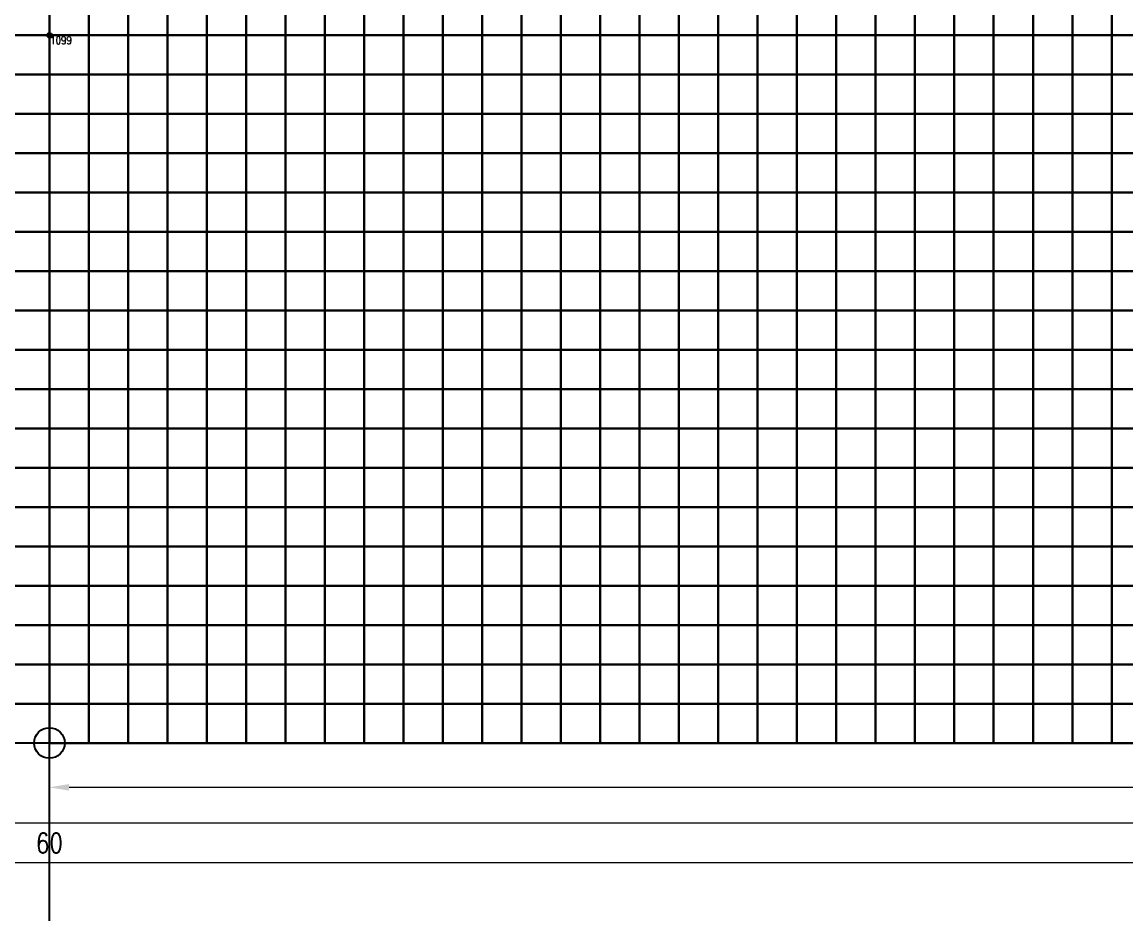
# Model space of a CAD drawing. Header units: millimetres. Extents: x -66 to 79, y -30 to 113.
# Drawn here: x -30.35 to -16.32, y 64.48 to 75.82 of the extents above; entities that cross this region are included whole.
import ezdxf

# ---------------------------------------------------------------- set-up
doc = ezdxf.new("R2010")
doc.units = ezdxf.units.MM
doc.layers.get('Defpoints').update_dxf_attribs({"color": 181})
doc.layers.add('Main_blokcs', color=3, linetype='Continuous')
doc.layers.add('master_slave_nodes', color=11, linetype='Continuous')
doc.styles.add('ROMANS', font='ROMANS.shx', dxfattribs={"width": 0.8})
doc.dimstyles.new('DIM_0.1', dxfattribs={"dimscale": 0.1, "dimtxt": 2.5, "dimasz": 2.5, "dimexe": 1.25, "dimexo": 1.25, "dimgap": 1.25, "dimtad": 1, "dimdec": 3, "dimzin": 11, "dimdsep": 46, "dimtxsty": 'ROMANS', "dimcen": 0, "dimclrd": 1, "dimclre": 1, "dimclrt": 7, "dimadec": 4, "dimazin": 3, "dimtfac": 1, "dimtdec": 3, "dimtofl": 0, "dimtmove": 2, "dimatfit": 3, "dimfxl": 1, "dimfrac": 2, "dimtolj": 1, "dimtzin": 11, "dimlwd": 0, "dimlwe": 0, "dimarcsym": 0})

# ---------------------------------------------------------------- blocks, each defined once
blk = doc.blocks.new('*D1')
at = {"color": 1, "lineweight": 0, "transparency": 16777216}
for p, q in [((-60, 66.526), (-60, 65.004)), ((0, 66.526), (0, 65.004)), ((-0.25, 65.129), (-59.75, 65.129))]:
    blk.add_line(p, q, dxfattribs=at)
at = {"color": 1, "transparency": 16777216}
for points in [[(-59.75, 65.17), (-59.75, 65.087), (-60, 65.129)], [(-0.25, 65.17), (-0.25, 65.087), (0, 65.129)]]:
    blk.add_solid(points, dxfattribs=at)
at = {"layer": 'Defpoints', "color": 0, "transparency": 16777216}
for p in [(-60, 66.651), (0, 66.651), (-60, 65.129)]:
    blk.add_point(p, dxfattribs=at)
at = {"color": 7, "transparency": 16777216, "insert": (-30, 65.379), "char_height": 0.25, "attachment_point": 5, "style": 'ROMANS'}
blk.add_mtext('\\A1;60', dxfattribs=at)
blk = doc.blocks.new('*D5')
at = {"color": 1, "lineweight": 0, "transparency": 16777216}
for p, q in [((-60, 66.526), (-60, 65.51)), ((-6.5, 66.526), (-6.5, 65.51)), ((-59.75, 65.635), (-6.75, 65.635))]:
    blk.add_line(p, q, dxfattribs=at)
at = {"color": 1, "transparency": 16777216}
for points in [[(-59.75, 65.676), (-59.75, 65.593), (-60, 65.635)], [(-6.75, 65.676), (-6.75, 65.593), (-6.5, 65.635)]]:
    blk.add_solid(points, dxfattribs=at)
at = {"layer": 'Defpoints', "color": 0, "transparency": 16777216}
for p in [(-60, 66.651), (-6.5, 66.651), (-6.5, 65.635)]:
    blk.add_point(p, dxfattribs=at)
at = {"color": 7, "transparency": 16777216, "insert": (-33.25, 65.885), "char_height": 0.25, "attachment_point": 5, "style": 'ROMANS'}
blk.add_mtext('\\A1;53.5', dxfattribs=at)
blk = doc.blocks.new('*D23')
at = {"color": 1, "lineweight": 0, "transparency": 16777216}
for p, q in [((-30, 66.526), (-30, 65.962)), ((0, 66.526), (0, 65.962)), ((-0.25, 66.087), (-29.75, 66.087))]:
    blk.add_line(p, q, dxfattribs=at)
at = {"color": 1, "transparency": 16777216}
for points in [[(-29.75, 66.129), (-29.75, 66.046), (-30, 66.087)], [(-0.25, 66.129), (-0.25, 66.046), (0, 66.087)]]:
    blk.add_solid(points, dxfattribs=at)
at = {"layer": 'Defpoints', "color": 0, "transparency": 16777216}
for p in [(-30, 66.651), (0, 66.651), (-30, 66.087)]:
    blk.add_point(p, dxfattribs=at)
at = {"color": 7, "transparency": 16777216, "insert": (-15, 66.337), "char_height": 0.25, "attachment_point": 5, "style": 'ROMANS'}
blk.add_mtext('\\A1;30', dxfattribs=at)

msp = doc.modelspace()

# ---------------------------------------------------------------- linework, layer by layer
for points in [[(-30.5, 76.1508), (-30, 76.1508), (-30, 75.6508), (-30.5, 75.6508)], [(-30, 76.1508), (-29.5, 76.1508), (-29.5, 75.6508), (-30, 75.6508)], [(-29.5, 76.1508), (-29, 76.1508), (-29, 75.6508), (-29.5, 75.6508)], [(-29, 76.1508), (-28.5, 76.1508), (-28.5, 75.6508), (-29, 75.6508)], [(-28.5, 76.1508), (-28, 76.1508), (-28, 75.6508), (-28.5, 75.6508)], [(-28, 76.1508), (-27.5, 76.1508), (-27.5, 75.6508), (-28, 75.6508)], [(-27.5, 76.1508), (-27, 76.1508), (-27, 75.6508), (-27.5, 75.6508)], [(-27, 76.1508), (-26.5, 76.1508), (-26.5, 75.6508), (-27, 75.6508)], [(-26.5, 76.1508), (-26, 76.1508), (-26, 75.6508), (-26.5, 75.6508)], [(-26, 76.1508), (-25.5, 76.1508), (-25.5, 75.6508), (-26, 75.6508)], [(-25.5, 76.1508), (-25, 76.1508), (-25, 75.6508), (-25.5, 75.6508)], [(-25, 76.1508), (-24.5, 76.1508), (-24.5, 75.6508), (-25, 75.6508)], [(-24.5, 76.1508), (-24, 76.1508), (-24, 75.6508), (-24.5, 75.6508)], [(-24, 76.1508), (-23.5, 76.1508), (-23.5, 75.6508), (-24, 75.6508)], [(-23.5, 76.1508), (-23, 76.1508), (-23, 75.6508), (-23.5, 75.6508)], [(-23, 76.1508), (-22.5, 76.1508), (-22.5, 75.6508), (-23, 75.6508)], [(-22.5, 76.1508), (-22, 76.1508), (-22, 75.6508), (-22.5, 75.6508)], [(-22, 76.1508), (-21.5, 76.1508), (-21.5, 75.6508), (-22, 75.6508)], [(-21.5, 76.1508), (-21, 76.1508), (-21, 75.6508), (-21.5, 75.6508)], [(-21, 76.1508), (-20.5, 76.1508), (-20.5, 75.6508), (-21, 75.6508)], [(-20.5, 76.1508), (-20, 76.1508), (-20, 75.6508), (-20.5, 75.6508)], [(-20, 76.1508), (-19.5, 76.1508), (-19.5, 75.6508), (-20, 75.6508)], [(-19.5, 76.1508), (-19, 76.1508), (-19, 75.6508), (-19.5, 75.6508)], [(-19, 76.1508), (-18.5, 76.1508), (-18.5, 75.6508), (-19, 75.6508)], [(-18.5, 76.1508), (-18, 76.1508), (-18, 75.6508), (-18.5, 75.6508)], [(-18, 76.1508), (-17.5, 76.1508), (-17.5, 75.6508), (-18, 75.6508)], [(-17.5, 76.1508), (-17, 76.1508), (-17, 75.6508), (-17.5, 75.6508)], [(-17, 76.1508), (-16.5, 76.1508), (-16.5, 75.6508), (-17, 75.6508)], [(-16.5, 76.1508), (-16, 76.1508), (-16, 75.6508), (-16.5, 75.6508)], [(-30.5, 75.6508), (-30, 75.6508), (-30, 75.1508), (-30.5, 75.1508)], [(-30, 75.6508), (-29.5, 75.6508), (-29.5, 75.1508), (-30, 75.1508)], [(-29.5, 75.6508), (-29, 75.6508), (-29, 75.1508), (-29.5, 75.1508)], [(-29, 75.6508), (-28.5, 75.6508), (-28.5, 75.1508), (-29, 75.1508)], [(-28.5, 75.6508), (-28, 75.6508), (-28, 75.1508), (-28.5, 75.1508)], [(-28, 75.6508), (-27.5, 75.6508), (-27.5, 75.1508), (-28, 75.1508)], [(-27.5, 75.6508), (-27, 75.6508), (-27, 75.1508), (-27.5, 75.1508)], [(-27, 75.6508), (-26.5, 75.6508), (-26.5, 75.1508), (-27, 75.1508)], [(-26.5, 75.6508), (-26, 75.6508), (-26, 75.1508), (-26.5, 75.1508)], [(-26, 75.6508), (-25.5, 75.6508), (-25.5, 75.1508), (-26, 75.1508)], [(-25.5, 75.6508), (-25, 75.6508), (-25, 75.1508), (-25.5, 75.1508)], [(-25, 75.6508), (-24.5, 75.6508), (-24.5, 75.1508), (-25, 75.1508)], [(-24.5, 75.6508), (-24, 75.6508), (-24, 75.1508), (-24.5, 75.1508)], [(-24, 75.6508), (-23.5, 75.6508), (-23.5, 75.1508), (-24, 75.1508)], [(-23.5, 75.6508), (-23, 75.6508), (-23, 75.1508), (-23.5, 75.1508)], [(-23, 75.6508), (-22.5, 75.6508), (-22.5, 75.1508), (-23, 75.1508)], [(-22.5, 75.6508), (-22, 75.6508), (-22, 75.1508), (-22.5, 75.1508)], [(-22, 75.6508), (-21.5, 75.6508), (-21.5, 75.1508), (-22, 75.1508)], [(-21.5, 75.6508), (-21, 75.6508), (-21, 75.1508), (-21.5, 75.1508)], [(-21, 75.6508), (-20.5, 75.6508), (-20.5, 75.1508), (-21, 75.1508)], [(-20.5, 75.6508), (-20, 75.6508), (-20, 75.1508), (-20.5, 75.1508)], [(-20, 75.6508), (-19.5, 75.6508), (-19.5, 75.1508), (-20, 75.1508)], [(-19.5, 75.6508), (-19, 75.6508), (-19, 75.1508), (-19.5, 75.1508)], [(-19, 75.6508), (-18.5, 75.6508), (-18.5, 75.1508), (-19, 75.1508)], [(-18.5, 75.6508), (-18, 75.6508), (-18, 75.1508), (-18.5, 75.1508)], [(-18, 75.6508), (-17.5, 75.6508), (-17.5, 75.1508), (-18, 75.1508)], [(-17.5, 75.6508), (-17, 75.6508), (-17, 75.1508), (-17.5, 75.1508)], [(-17, 75.6508), (-16.5, 75.6508), (-16.5, 75.1508), (-17, 75.1508)], [(-16.5, 75.6508), (-16, 75.6508), (-16, 75.1508), (-16.5, 75.1508)], [(-30.5, 75.1508), (-30, 75.1508), (-30, 74.6508), (-30.5, 74.6508)], [(-30, 75.1508), (-29.5, 75.1508), (-29.5, 74.6508), (-30, 74.6508)], [(-29.5, 75.1508), (-29, 75.1508), (-29, 74.6508), (-29.5, 74.6508)], [(-29, 75.1508), (-28.5, 75.1508), (-28.5, 74.6508), (-29, 74.6508)], [(-28.5, 75.1508), (-28, 75.1508), (-28, 74.6508), (-28.5, 74.6508)], [(-28, 75.1508), (-27.5, 75.1508), (-27.5, 74.6508), (-28, 74.6508)], [(-27.5, 75.1508), (-27, 75.1508), (-27, 74.6508), (-27.5, 74.6508)], [(-27, 75.1508), (-26.5, 75.1508), (-26.5, 74.6508), (-27, 74.6508)], [(-26.5, 75.1508), (-26, 75.1508), (-26, 74.6508), (-26.5, 74.6508)], [(-26, 75.1508), (-25.5, 75.1508), (-25.5, 74.6508), (-26, 74.6508)], [(-25.5, 75.1508), (-25, 75.1508), (-25, 74.6508), (-25.5, 74.6508)], [(-25, 75.1508), (-24.5, 75.1508), (-24.5, 74.6508), (-25, 74.6508)], [(-24.5, 75.1508), (-24, 75.1508), (-24, 74.6508), (-24.5, 74.6508)], [(-24, 75.1508), (-23.5, 75.1508), (-23.5, 74.6508), (-24, 74.6508)], [(-23.5, 75.1508), (-23, 75.1508), (-23, 74.6508), (-23.5, 74.6508)], [(-23, 75.1508), (-22.5, 75.1508), (-22.5, 74.6508), (-23, 74.6508)], [(-22.5, 75.1508), (-22, 75.1508), (-22, 74.6508), (-22.5, 74.6508)], [(-22, 75.1508), (-21.5, 75.1508), (-21.5, 74.6508), (-22, 74.6508)], [(-21.5, 75.1508), (-21, 75.1508), (-21, 74.6508), (-21.5, 74.6508)], [(-21, 75.1508), (-20.5, 75.1508), (-20.5, 74.6508), (-21, 74.6508)], [(-20.5, 75.1508), (-20, 75.1508), (-20, 74.6508), (-20.5, 74.6508)], [(-20, 75.1508), (-19.5, 75.1508), (-19.5, 74.6508), (-20, 74.6508)], [(-19.5, 75.1508), (-19, 75.1508), (-19, 74.6508), (-19.5, 74.6508)], [(-19, 75.1508), (-18.5, 75.1508), (-18.5, 74.6508), (-19, 74.6508)], [(-18.5, 75.1508), (-18, 75.1508), (-18, 74.6508), (-18.5, 74.6508)], [(-18, 75.1508), (-17.5, 75.1508), (-17.5, 74.6508), (-18, 74.6508)], [(-17.5, 75.1508), (-17, 75.1508), (-17, 74.6508), (-17.5, 74.6508)], [(-17, 75.1508), (-16.5, 75.1508), (-16.5, 74.6508), (-17, 74.6508)], [(-16.5, 75.1508), (-16, 75.1508), (-16, 74.6508), (-16.5, 74.6508)], [(-30.5, 74.6508), (-30, 74.6508), (-30, 74.1508), (-30.5, 74.1508)], [(-30, 74.6508), (-29.5, 74.6508), (-29.5, 74.1508), (-30, 74.1508)], [(-29.5, 74.6508), (-29, 74.6508), (-29, 74.1508), (-29.5, 74.1508)], [(-29, 74.6508), (-28.5, 74.6508), (-28.5, 74.1508), (-29, 74.1508)], [(-28.5, 74.6508), (-28, 74.6508), (-28, 74.1508), (-28.5, 74.1508)], [(-28, 74.6508), (-27.5, 74.6508), (-27.5, 74.1508), (-28, 74.1508)], [(-27.5, 74.6508), (-27, 74.6508), (-27, 74.1508), (-27.5, 74.1508)], [(-27, 74.6508), (-26.5, 74.6508), (-26.5, 74.1508), (-27, 74.1508)], [(-26.5, 74.6508), (-26, 74.6508), (-26, 74.1508), (-26.5, 74.1508)], [(-26, 74.6508), (-25.5, 74.6508), (-25.5, 74.1508), (-26, 74.1508)], [(-25.5, 74.6508), (-25, 74.6508), (-25, 74.1508), (-25.5, 74.1508)], [(-25, 74.6508), (-24.5, 74.6508), (-24.5, 74.1508), (-25, 74.1508)], [(-24.5, 74.6508), (-24, 74.6508), (-24, 74.1508), (-24.5, 74.1508)], [(-24, 74.6508), (-23.5, 74.6508), (-23.5, 74.1508), (-24, 74.1508)], [(-23.5, 74.6508), (-23, 74.6508), (-23, 74.1508), (-23.5, 74.1508)], [(-23, 74.6508), (-22.5, 74.6508), (-22.5, 74.1508), (-23, 74.1508)], [(-22.5, 74.6508), (-22, 74.6508), (-22, 74.1508), (-22.5, 74.1508)], [(-22, 74.6508), (-21.5, 74.6508), (-21.5, 74.1508), (-22, 74.1508)], [(-21.5, 74.6508), (-21, 74.6508), (-21, 74.1508), (-21.5, 74.1508)], [(-21, 74.6508), (-20.5, 74.6508), (-20.5, 74.1508), (-21, 74.1508)], [(-20.5, 74.6508), (-20, 74.6508), (-20, 74.1508), (-20.5, 74.1508)], [(-20, 74.6508), (-19.5, 74.6508), (-19.5, 74.1508), (-20, 74.1508)], [(-19.5, 74.6508), (-19, 74.6508), (-19, 74.1508), (-19.5, 74.1508)], [(-19, 74.6508), (-18.5, 74.6508), (-18.5, 74.1508), (-19, 74.1508)], [(-18.5, 74.6508), (-18, 74.6508), (-18, 74.1508), (-18.5, 74.1508)], [(-18, 74.6508), (-17.5, 74.6508), (-17.5, 74.1508), (-18, 74.1508)], [(-17.5, 74.6508), (-17, 74.6508), (-17, 74.1508), (-17.5, 74.1508)], [(-17, 74.6508), (-16.5, 74.6508), (-16.5, 74.1508), (-17, 74.1508)], [(-16.5, 74.6508), (-16, 74.6508), (-16, 74.1508), (-16.5, 74.1508)], [(-30.5, 74.1508), (-30, 74.1508), (-30, 73.6508), (-30.5, 73.6508)], [(-30, 74.1508), (-29.5, 74.1508), (-29.5, 73.6508), (-30, 73.6508)], [(-29.5, 74.1508), (-29, 74.1508), (-29, 73.6508), (-29.5, 73.6508)], [(-29, 74.1508), (-28.5, 74.1508), (-28.5, 73.6508), (-29, 73.6508)], [(-28.5, 74.1508), (-28, 74.1508), (-28, 73.6508), (-28.5, 73.6508)], [(-28, 74.1508), (-27.5, 74.1508), (-27.5, 73.6508), (-28, 73.6508)], [(-27.5, 74.1508), (-27, 74.1508), (-27, 73.6508), (-27.5, 73.6508)], [(-27, 74.1508), (-26.5, 74.1508), (-26.5, 73.6508), (-27, 73.6508)], [(-26.5, 74.1508), (-26, 74.1508), (-26, 73.6508), (-26.5, 73.6508)], [(-26, 74.1508), (-25.5, 74.1508), (-25.5, 73.6508), (-26, 73.6508)], [(-25.5, 74.1508), (-25, 74.1508), (-25, 73.6508), (-25.5, 73.6508)], [(-25, 74.1508), (-24.5, 74.1508), (-24.5, 73.6508), (-25, 73.6508)], [(-24.5, 74.1508), (-24, 74.1508), (-24, 73.6508), (-24.5, 73.6508)], [(-24, 74.1508), (-23.5, 74.1508), (-23.5, 73.6508), (-24, 73.6508)], [(-23.5, 74.1508), (-23, 74.1508), (-23, 73.6508), (-23.5, 73.6508)], [(-23, 74.1508), (-22.5, 74.1508), (-22.5, 73.6508), (-23, 73.6508)], [(-22.5, 74.1508), (-22, 74.1508), (-22, 73.6508), (-22.5, 73.6508)], [(-22, 74.1508), (-21.5, 74.1508), (-21.5, 73.6508), (-22, 73.6508)], [(-21.5, 74.1508), (-21, 74.1508), (-21, 73.6508), (-21.5, 73.6508)], [(-21, 74.1508), (-20.5, 74.1508), (-20.5, 73.6508), (-21, 73.6508)], [(-20.5, 74.1508), (-20, 74.1508), (-20, 73.6508), (-20.5, 73.6508)], [(-20, 74.1508), (-19.5, 74.1508), (-19.5, 73.6508), (-20, 73.6508)], [(-19.5, 74.1508), (-19, 74.1508), (-19, 73.6508), (-19.5, 73.6508)], [(-19, 74.1508), (-18.5, 74.1508), (-18.5, 73.6508), (-19, 73.6508)], [(-18.5, 74.1508), (-18, 74.1508), (-18, 73.6508), (-18.5, 73.6508)], [(-18, 74.1508), (-17.5, 74.1508), (-17.5, 73.6508), (-18, 73.6508)], [(-17.5, 74.1508), (-17, 74.1508), (-17, 73.6508), (-17.5, 73.6508)], [(-17, 74.1508), (-16.5, 74.1508), (-16.5, 73.6508), (-17, 73.6508)], [(-16.5, 74.1508), (-16, 74.1508), (-16, 73.6508), (-16.5, 73.6508)], [(-30.5, 73.6508), (-30, 73.6508), (-30, 73.1508), (-30.5, 73.1508)], [(-30, 73.6508), (-29.5, 73.6508), (-29.5, 73.1508), (-30, 73.1508)], [(-29.5, 73.6508), (-29, 73.6508), (-29, 73.1508), (-29.5, 73.1508)], [(-29, 73.6508), (-28.5, 73.6508), (-28.5, 73.1508), (-29, 73.1508)], [(-28.5, 73.6508), (-28, 73.6508), (-28, 73.1508), (-28.5, 73.1508)], [(-28, 73.6508), (-27.5, 73.6508), (-27.5, 73.1508), (-28, 73.1508)], [(-27.5, 73.6508), (-27, 73.6508), (-27, 73.1508), (-27.5, 73.1508)], [(-27, 73.6508), (-26.5, 73.6508), (-26.5, 73.1508), (-27, 73.1508)], [(-26.5, 73.6508), (-26, 73.6508), (-26, 73.1508), (-26.5, 73.1508)], [(-26, 73.6508), (-25.5, 73.6508), (-25.5, 73.1508), (-26, 73.1508)], [(-25.5, 73.6508), (-25, 73.6508), (-25, 73.1508), (-25.5, 73.1508)], [(-25, 73.6508), (-24.5, 73.6508), (-24.5, 73.1508), (-25, 73.1508)], [(-24.5, 73.6508), (-24, 73.6508), (-24, 73.1508), (-24.5, 73.1508)], [(-24, 73.6508), (-23.5, 73.6508), (-23.5, 73.1508), (-24, 73.1508)], [(-23.5, 73.6508), (-23, 73.6508), (-23, 73.1508), (-23.5, 73.1508)], [(-23, 73.6508), (-22.5, 73.6508), (-22.5, 73.1508), (-23, 73.1508)], [(-22.5, 73.6508), (-22, 73.6508), (-22, 73.1508), (-22.5, 73.1508)], [(-22, 73.6508), (-21.5, 73.6508), (-21.5, 73.1508), (-22, 73.1508)], [(-21.5, 73.6508), (-21, 73.6508), (-21, 73.1508), (-21.5, 73.1508)], [(-21, 73.6508), (-20.5, 73.6508), (-20.5, 73.1508), (-21, 73.1508)], [(-20.5, 73.6508), (-20, 73.6508), (-20, 73.1508), (-20.5, 73.1508)], [(-20, 73.6508), (-19.5, 73.6508), (-19.5, 73.1508), (-20, 73.1508)], [(-19.5, 73.6508), (-19, 73.6508), (-19, 73.1508), (-19.5, 73.1508)], [(-19, 73.6508), (-18.5, 73.6508), (-18.5, 73.1508), (-19, 73.1508)], [(-18.5, 73.6508), (-18, 73.6508), (-18, 73.1508), (-18.5, 73.1508)], [(-18, 73.6508), (-17.5, 73.6508), (-17.5, 73.1508), (-18, 73.1508)], [(-17.5, 73.6508), (-17, 73.6508), (-17, 73.1508), (-17.5, 73.1508)], [(-17, 73.6508), (-16.5, 73.6508), (-16.5, 73.1508), (-17, 73.1508)], [(-16.5, 73.6508), (-16, 73.6508), (-16, 73.1508), (-16.5, 73.1508)], [(-30.5, 73.1508), (-30, 73.1508), (-30, 72.6508), (-30.5, 72.6508)], [(-30, 73.1508), (-29.5, 73.1508), (-29.5, 72.6508), (-30, 72.6508)], [(-29.5, 73.1508), (-29, 73.1508), (-29, 72.6508), (-29.5, 72.6508)], [(-29, 73.1508), (-28.5, 73.1508), (-28.5, 72.6508), (-29, 72.6508)], [(-28.5, 73.1508), (-28, 73.1508), (-28, 72.6508), (-28.5, 72.6508)], [(-28, 73.1508), (-27.5, 73.1508), (-27.5, 72.6508), (-28, 72.6508)], [(-27.5, 73.1508), (-27, 73.1508), (-27, 72.6508), (-27.5, 72.6508)], [(-27, 73.1508), (-26.5, 73.1508), (-26.5, 72.6508), (-27, 72.6508)], [(-26.5, 73.1508), (-26, 73.1508), (-26, 72.6508), (-26.5, 72.6508)], [(-26, 73.1508), (-25.5, 73.1508), (-25.5, 72.6508), (-26, 72.6508)], [(-25.5, 73.1508), (-25, 73.1508), (-25, 72.6508), (-25.5, 72.6508)], [(-25, 73.1508), (-24.5, 73.1508), (-24.5, 72.6508), (-25, 72.6508)], [(-24.5, 73.1508), (-24, 73.1508), (-24, 72.6508), (-24.5, 72.6508)], [(-24, 73.1508), (-23.5, 73.1508), (-23.5, 72.6508), (-24, 72.6508)], [(-23.5, 73.1508), (-23, 73.1508), (-23, 72.6508), (-23.5, 72.6508)], [(-23, 73.1508), (-22.5, 73.1508), (-22.5, 72.6508), (-23, 72.6508)], [(-22.5, 73.1508), (-22, 73.1508), (-22, 72.6508), (-22.5, 72.6508)], [(-22, 73.1508), (-21.5, 73.1508), (-21.5, 72.6508), (-22, 72.6508)], [(-21.5, 73.1508), (-21, 73.1508), (-21, 72.6508), (-21.5, 72.6508)], [(-21, 73.1508), (-20.5, 73.1508), (-20.5, 72.6508), (-21, 72.6508)], [(-20.5, 73.1508), (-20, 73.1508), (-20, 72.6508), (-20.5, 72.6508)], [(-20, 73.1508), (-19.5, 73.1508), (-19.5, 72.6508), (-20, 72.6508)], [(-19.5, 73.1508), (-19, 73.1508), (-19, 72.6508), (-19.5, 72.6508)], [(-19, 73.1508), (-18.5, 73.1508), (-18.5, 72.6508), (-19, 72.6508)], [(-18.5, 73.1508), (-18, 73.1508), (-18, 72.6508), (-18.5, 72.6508)], [(-18, 73.1508), (-17.5, 73.1508), (-17.5, 72.6508), (-18, 72.6508)], [(-17.5, 73.1508), (-17, 73.1508), (-17, 72.6508), (-17.5, 72.6508)], [(-17, 73.1508), (-16.5, 73.1508), (-16.5, 72.6508), (-17, 72.6508)], [(-16.5, 73.1508), (-16, 73.1508), (-16, 72.6508), (-16.5, 72.6508)], [(-30.5, 72.6508), (-30, 72.6508), (-30, 72.1508), (-30.5, 72.1508)], [(-30, 72.6508), (-29.5, 72.6508), (-29.5, 72.1508), (-30, 72.1508)], [(-29.5, 72.6508), (-29, 72.6508), (-29, 72.1508), (-29.5, 72.1508)], [(-29, 72.6508), (-28.5, 72.6508), (-28.5, 72.1508), (-29, 72.1508)], [(-28.5, 72.6508), (-28, 72.6508), (-28, 72.1508), (-28.5, 72.1508)], [(-28, 72.6508), (-27.5, 72.6508), (-27.5, 72.1508), (-28, 72.1508)], [(-27.5, 72.6508), (-27, 72.6508), (-27, 72.1508), (-27.5, 72.1508)], [(-27, 72.6508), (-26.5, 72.6508), (-26.5, 72.1508), (-27, 72.1508)], [(-26.5, 72.6508), (-26, 72.6508), (-26, 72.1508), (-26.5, 72.1508)], [(-26, 72.6508), (-25.5, 72.6508), (-25.5, 72.1508), (-26, 72.1508)], [(-25.5, 72.6508), (-25, 72.6508), (-25, 72.1508), (-25.5, 72.1508)], [(-25, 72.6508), (-24.5, 72.6508), (-24.5, 72.1508), (-25, 72.1508)], [(-24.5, 72.6508), (-24, 72.6508), (-24, 72.1508), (-24.5, 72.1508)], [(-24, 72.6508), (-23.5, 72.6508), (-23.5, 72.1508), (-24, 72.1508)], [(-23.5, 72.6508), (-23, 72.6508), (-23, 72.1508), (-23.5, 72.1508)], [(-23, 72.6508), (-22.5, 72.6508), (-22.5, 72.1508), (-23, 72.1508)], [(-22.5, 72.6508), (-22, 72.6508), (-22, 72.1508), (-22.5, 72.1508)], [(-22, 72.6508), (-21.5, 72.6508), (-21.5, 72.1508), (-22, 72.1508)], [(-21.5, 72.6508), (-21, 72.6508), (-21, 72.1508), (-21.5, 72.1508)], [(-21, 72.6508), (-20.5, 72.6508), (-20.5, 72.1508), (-21, 72.1508)], [(-20.5, 72.6508), (-20, 72.6508), (-20, 72.1508), (-20.5, 72.1508)], [(-20, 72.6508), (-19.5, 72.6508), (-19.5, 72.1508), (-20, 72.1508)], [(-19.5, 72.6508), (-19, 72.6508), (-19, 72.1508), (-19.5, 72.1508)], [(-19, 72.6508), (-18.5, 72.6508), (-18.5, 72.1508), (-19, 72.1508)], [(-18.5, 72.6508), (-18, 72.6508), (-18, 72.1508), (-18.5, 72.1508)], [(-18, 72.6508), (-17.5, 72.6508), (-17.5, 72.1508), (-18, 72.1508)], [(-17.5, 72.6508), (-17, 72.6508), (-17, 72.1508), (-17.5, 72.1508)], [(-17, 72.6508), (-16.5, 72.6508), (-16.5, 72.1508), (-17, 72.1508)], [(-16.5, 72.6508), (-16, 72.6508), (-16, 72.1508), (-16.5, 72.1508)], [(-30.5, 72.1508), (-30, 72.1508), (-30, 71.6508), (-30.5, 71.6508)], [(-30, 72.1508), (-29.5, 72.1508), (-29.5, 71.6508), (-30, 71.6508)], [(-29.5, 72.1508), (-29, 72.1508), (-29, 71.6508), (-29.5, 71.6508)], [(-29, 72.1508), (-28.5, 72.1508), (-28.5, 71.6508), (-29, 71.6508)], [(-28.5, 72.1508), (-28, 72.1508), (-28, 71.6508), (-28.5, 71.6508)], [(-28, 72.1508), (-27.5, 72.1508), (-27.5, 71.6508), (-28, 71.6508)], [(-27.5, 72.1508), (-27, 72.1508), (-27, 71.6508), (-27.5, 71.6508)], [(-27, 72.1508), (-26.5, 72.1508), (-26.5, 71.6508), (-27, 71.6508)], [(-26.5, 72.1508), (-26, 72.1508), (-26, 71.6508), (-26.5, 71.6508)], [(-26, 72.1508), (-25.5, 72.1508), (-25.5, 71.6508), (-26, 71.6508)], [(-25.5, 72.1508), (-25, 72.1508), (-25, 71.6508), (-25.5, 71.6508)], [(-25, 72.1508), (-24.5, 72.1508), (-24.5, 71.6508), (-25, 71.6508)], [(-24.5, 72.1508), (-24, 72.1508), (-24, 71.6508), (-24.5, 71.6508)], [(-24, 72.1508), (-23.5, 72.1508), (-23.5, 71.6508), (-24, 71.6508)], [(-23.5, 72.1508), (-23, 72.1508), (-23, 71.6508), (-23.5, 71.6508)], [(-23, 72.1508), (-22.5, 72.1508), (-22.5, 71.6508), (-23, 71.6508)], [(-22.5, 72.1508), (-22, 72.1508), (-22, 71.6508), (-22.5, 71.6508)], [(-22, 72.1508), (-21.5, 72.1508), (-21.5, 71.6508), (-22, 71.6508)], [(-21.5, 72.1508), (-21, 72.1508), (-21, 71.6508), (-21.5, 71.6508)], [(-21, 72.1508), (-20.5, 72.1508), (-20.5, 71.6508), (-21, 71.6508)], [(-20.5, 72.1508), (-20, 72.1508), (-20, 71.6508), (-20.5, 71.6508)], [(-20, 72.1508), (-19.5, 72.1508), (-19.5, 71.6508), (-20, 71.6508)], [(-19.5, 72.1508), (-19, 72.1508), (-19, 71.6508), (-19.5, 71.6508)], [(-19, 72.1508), (-18.5, 72.1508), (-18.5, 71.6508), (-19, 71.6508)], [(-18.5, 72.1508), (-18, 72.1508), (-18, 71.6508), (-18.5, 71.6508)], [(-18, 72.1508), (-17.5, 72.1508), (-17.5, 71.6508), (-18, 71.6508)], [(-17.5, 72.1508), (-17, 72.1508), (-17, 71.6508), (-17.5, 71.6508)], [(-17, 72.1508), (-16.5, 72.1508), (-16.5, 71.6508), (-17, 71.6508)], [(-16.5, 72.1508), (-16, 72.1508), (-16, 71.6508), (-16.5, 71.6508)], [(-30.5, 71.6508), (-30, 71.6508), (-30, 71.1508), (-30.5, 71.1508)], [(-30, 71.6508), (-29.5, 71.6508), (-29.5, 71.1508), (-30, 71.1508)], [(-29.5, 71.6508), (-29, 71.6508), (-29, 71.1508), (-29.5, 71.1508)], [(-29, 71.6508), (-28.5, 71.6508), (-28.5, 71.1508), (-29, 71.1508)], [(-28.5, 71.6508), (-28, 71.6508), (-28, 71.1508), (-28.5, 71.1508)], [(-28, 71.6508), (-27.5, 71.6508), (-27.5, 71.1508), (-28, 71.1508)], [(-27.5, 71.6508), (-27, 71.6508), (-27, 71.1508), (-27.5, 71.1508)], [(-27, 71.6508), (-26.5, 71.6508), (-26.5, 71.1508), (-27, 71.1508)], [(-26.5, 71.6508), (-26, 71.6508), (-26, 71.1508), (-26.5, 71.1508)], [(-26, 71.6508), (-25.5, 71.6508), (-25.5, 71.1508), (-26, 71.1508)], [(-25.5, 71.6508), (-25, 71.6508), (-25, 71.1508), (-25.5, 71.1508)], [(-25, 71.6508), (-24.5, 71.6508), (-24.5, 71.1508), (-25, 71.1508)], [(-24.5, 71.6508), (-24, 71.6508), (-24, 71.1508), (-24.5, 71.1508)], [(-24, 71.6508), (-23.5, 71.6508), (-23.5, 71.1508), (-24, 71.1508)], [(-23.5, 71.6508), (-23, 71.6508), (-23, 71.1508), (-23.5, 71.1508)], [(-23, 71.6508), (-22.5, 71.6508), (-22.5, 71.1508), (-23, 71.1508)], [(-22.5, 71.6508), (-22, 71.6508), (-22, 71.1508), (-22.5, 71.1508)], [(-22, 71.6508), (-21.5, 71.6508), (-21.5, 71.1508), (-22, 71.1508)], [(-21.5, 71.6508), (-21, 71.6508), (-21, 71.1508), (-21.5, 71.1508)], [(-21, 71.6508), (-20.5, 71.6508), (-20.5, 71.1508), (-21, 71.1508)], [(-20.5, 71.6508), (-20, 71.6508), (-20, 71.1508), (-20.5, 71.1508)], [(-20, 71.6508), (-19.5, 71.6508), (-19.5, 71.1508), (-20, 71.1508)], [(-19.5, 71.6508), (-19, 71.6508), (-19, 71.1508), (-19.5, 71.1508)], [(-19, 71.6508), (-18.5, 71.6508), (-18.5, 71.1508), (-19, 71.1508)], [(-18.5, 71.6508), (-18, 71.6508), (-18, 71.1508), (-18.5, 71.1508)], [(-18, 71.6508), (-17.5, 71.6508), (-17.5, 71.1508), (-18, 71.1508)], [(-17.5, 71.6508), (-17, 71.6508), (-17, 71.1508), (-17.5, 71.1508)], [(-17, 71.6508), (-16.5, 71.6508), (-16.5, 71.1508), (-17, 71.1508)], [(-16.5, 71.6508), (-16, 71.6508), (-16, 71.1508), (-16.5, 71.1508)], [(-30.5, 71.1508), (-30, 71.1508), (-30, 70.6508), (-30.5, 70.6508)], [(-30, 71.1508), (-29.5, 71.1508), (-29.5, 70.6508), (-30, 70.6508)], [(-29.5, 71.1508), (-29, 71.1508), (-29, 70.6508), (-29.5, 70.6508)], [(-29, 71.1508), (-28.5, 71.1508), (-28.5, 70.6508), (-29, 70.6508)], [(-28.5, 71.1508), (-28, 71.1508), (-28, 70.6508), (-28.5, 70.6508)], [(-28, 71.1508), (-27.5, 71.1508), (-27.5, 70.6508), (-28, 70.6508)], [(-27.5, 71.1508), (-27, 71.1508), (-27, 70.6508), (-27.5, 70.6508)], [(-27, 71.1508), (-26.5, 71.1508), (-26.5, 70.6508), (-27, 70.6508)], [(-26.5, 71.1508), (-26, 71.1508), (-26, 70.6508), (-26.5, 70.6508)], [(-26, 71.1508), (-25.5, 71.1508), (-25.5, 70.6508), (-26, 70.6508)], [(-25.5, 71.1508), (-25, 71.1508), (-25, 70.6508), (-25.5, 70.6508)], [(-25, 71.1508), (-24.5, 71.1508), (-24.5, 70.6508), (-25, 70.6508)], [(-24.5, 71.1508), (-24, 71.1508), (-24, 70.6508), (-24.5, 70.6508)], [(-24, 71.1508), (-23.5, 71.1508), (-23.5, 70.6508), (-24, 70.6508)], [(-23.5, 71.1508), (-23, 71.1508), (-23, 70.6508), (-23.5, 70.6508)], [(-23, 71.1508), (-22.5, 71.1508), (-22.5, 70.6508), (-23, 70.6508)], [(-22.5, 71.1508), (-22, 71.1508), (-22, 70.6508), (-22.5, 70.6508)], [(-22, 71.1508), (-21.5, 71.1508), (-21.5, 70.6508), (-22, 70.6508)], [(-21.5, 71.1508), (-21, 71.1508), (-21, 70.6508), (-21.5, 70.6508)], [(-21, 71.1508), (-20.5, 71.1508), (-20.5, 70.6508), (-21, 70.6508)], [(-20.5, 71.1508), (-20, 71.1508), (-20, 70.6508), (-20.5, 70.6508)], [(-20, 71.1508), (-19.5, 71.1508), (-19.5, 70.6508), (-20, 70.6508)], [(-19.5, 71.1508), (-19, 71.1508), (-19, 70.6508), (-19.5, 70.6508)], [(-19, 71.1508), (-18.5, 71.1508), (-18.5, 70.6508), (-19, 70.6508)], [(-18.5, 71.1508), (-18, 71.1508), (-18, 70.6508), (-18.5, 70.6508)], [(-18, 71.1508), (-17.5, 71.1508), (-17.5, 70.6508), (-18, 70.6508)], [(-17.5, 71.1508), (-17, 71.1508), (-17, 70.6508), (-17.5, 70.6508)], [(-17, 71.1508), (-16.5, 71.1508), (-16.5, 70.6508), (-17, 70.6508)], [(-16.5, 71.1508), (-16, 71.1508), (-16, 70.6508), (-16.5, 70.6508)], [(-30.5, 70.6508), (-30, 70.6508), (-30, 70.1508), (-30.5, 70.1508)], [(-30, 70.6508), (-29.5, 70.6508), (-29.5, 70.1508), (-30, 70.1508)], [(-29.5, 70.6508), (-29, 70.6508), (-29, 70.1508), (-29.5, 70.1508)], [(-29, 70.6508), (-28.5, 70.6508), (-28.5, 70.1508), (-29, 70.1508)], [(-28.5, 70.6508), (-28, 70.6508), (-28, 70.1508), (-28.5, 70.1508)], [(-28, 70.6508), (-27.5, 70.6508), (-27.5, 70.1508), (-28, 70.1508)], [(-27.5, 70.6508), (-27, 70.6508), (-27, 70.1508), (-27.5, 70.1508)], [(-27, 70.6508), (-26.5, 70.6508), (-26.5, 70.1508), (-27, 70.1508)], [(-26.5, 70.6508), (-26, 70.6508), (-26, 70.1508), (-26.5, 70.1508)], [(-26, 70.6508), (-25.5, 70.6508), (-25.5, 70.1508), (-26, 70.1508)], [(-25.5, 70.6508), (-25, 70.6508), (-25, 70.1508), (-25.5, 70.1508)], [(-25, 70.6508), (-24.5, 70.6508), (-24.5, 70.1508), (-25, 70.1508)], [(-24.5, 70.6508), (-24, 70.6508), (-24, 70.1508), (-24.5, 70.1508)], [(-24, 70.6508), (-23.5, 70.6508), (-23.5, 70.1508), (-24, 70.1508)], [(-23.5, 70.6508), (-23, 70.6508), (-23, 70.1508), (-23.5, 70.1508)], [(-23, 70.6508), (-22.5, 70.6508), (-22.5, 70.1508), (-23, 70.1508)], [(-22.5, 70.6508), (-22, 70.6508), (-22, 70.1508), (-22.5, 70.1508)], [(-22, 70.6508), (-21.5, 70.6508), (-21.5, 70.1508), (-22, 70.1508)], [(-21.5, 70.6508), (-21, 70.6508), (-21, 70.1508), (-21.5, 70.1508)], [(-21, 70.6508), (-20.5, 70.6508), (-20.5, 70.1508), (-21, 70.1508)], [(-20.5, 70.6508), (-20, 70.6508), (-20, 70.1508), (-20.5, 70.1508)], [(-20, 70.6508), (-19.5, 70.6508), (-19.5, 70.1508), (-20, 70.1508)], [(-19.5, 70.6508), (-19, 70.6508), (-19, 70.1508), (-19.5, 70.1508)], [(-19, 70.6508), (-18.5, 70.6508), (-18.5, 70.1508), (-19, 70.1508)], [(-18.5, 70.6508), (-18, 70.6508), (-18, 70.1508), (-18.5, 70.1508)], [(-18, 70.6508), (-17.5, 70.6508), (-17.5, 70.1508), (-18, 70.1508)], [(-17.5, 70.6508), (-17, 70.6508), (-17, 70.1508), (-17.5, 70.1508)], [(-17, 70.6508), (-16.5, 70.6508), (-16.5, 70.1508), (-17, 70.1508)], [(-16.5, 70.6508), (-16, 70.6508), (-16, 70.1508), (-16.5, 70.1508)], [(-30.5, 70.1508), (-30, 70.1508), (-30, 69.6508), (-30.5, 69.6508)], [(-30, 70.1508), (-29.5, 70.1508), (-29.5, 69.6508), (-30, 69.6508)], [(-29.5, 70.1508), (-29, 70.1508), (-29, 69.6508), (-29.5, 69.6508)], [(-29, 70.1508), (-28.5, 70.1508), (-28.5, 69.6508), (-29, 69.6508)], [(-28.5, 70.1508), (-28, 70.1508), (-28, 69.6508), (-28.5, 69.6508)], [(-28, 70.1508), (-27.5, 70.1508), (-27.5, 69.6508), (-28, 69.6508)], [(-27.5, 70.1508), (-27, 70.1508), (-27, 69.6508), (-27.5, 69.6508)], [(-27, 70.1508), (-26.5, 70.1508), (-26.5, 69.6508), (-27, 69.6508)], [(-26.5, 70.1508), (-26, 70.1508), (-26, 69.6508), (-26.5, 69.6508)], [(-26, 70.1508), (-25.5, 70.1508), (-25.5, 69.6508), (-26, 69.6508)], [(-25.5, 70.1508), (-25, 70.1508), (-25, 69.6508), (-25.5, 69.6508)], [(-25, 70.1508), (-24.5, 70.1508), (-24.5, 69.6508), (-25, 69.6508)], [(-24.5, 70.1508), (-24, 70.1508), (-24, 69.6508), (-24.5, 69.6508)], [(-24, 70.1508), (-23.5, 70.1508), (-23.5, 69.6508), (-24, 69.6508)], [(-23.5, 70.1508), (-23, 70.1508), (-23, 69.6508), (-23.5, 69.6508)], [(-23, 70.1508), (-22.5, 70.1508), (-22.5, 69.6508), (-23, 69.6508)], [(-22.5, 70.1508), (-22, 70.1508), (-22, 69.6508), (-22.5, 69.6508)], [(-22, 70.1508), (-21.5, 70.1508), (-21.5, 69.6508), (-22, 69.6508)], [(-21.5, 70.1508), (-21, 70.1508), (-21, 69.6508), (-21.5, 69.6508)], [(-21, 70.1508), (-20.5, 70.1508), (-20.5, 69.6508), (-21, 69.6508)], [(-20.5, 70.1508), (-20, 70.1508), (-20, 69.6508), (-20.5, 69.6508)], [(-20, 70.1508), (-19.5, 70.1508), (-19.5, 69.6508), (-20, 69.6508)], [(-19.5, 70.1508), (-19, 70.1508), (-19, 69.6508), (-19.5, 69.6508)], [(-19, 70.1508), (-18.5, 70.1508), (-18.5, 69.6508), (-19, 69.6508)], [(-18.5, 70.1508), (-18, 70.1508), (-18, 69.6508), (-18.5, 69.6508)], [(-18, 70.1508), (-17.5, 70.1508), (-17.5, 69.6508), (-18, 69.6508)], [(-17.5, 70.1508), (-17, 70.1508), (-17, 69.6508), (-17.5, 69.6508)], [(-17, 70.1508), (-16.5, 70.1508), (-16.5, 69.6508), (-17, 69.6508)], [(-16.5, 70.1508), (-16, 70.1508), (-16, 69.6508), (-16.5, 69.6508)], [(-30.5, 69.6508), (-30, 69.6508), (-30, 69.1508), (-30.5, 69.1508)], [(-30, 69.6508), (-29.5, 69.6508), (-29.5, 69.1508), (-30, 69.1508)], [(-29.5, 69.6508), (-29, 69.6508), (-29, 69.1508), (-29.5, 69.1508)], [(-29, 69.6508), (-28.5, 69.6508), (-28.5, 69.1508), (-29, 69.1508)], [(-28.5, 69.6508), (-28, 69.6508), (-28, 69.1508), (-28.5, 69.1508)], [(-28, 69.6508), (-27.5, 69.6508), (-27.5, 69.1508), (-28, 69.1508)], [(-27.5, 69.6508), (-27, 69.6508), (-27, 69.1508), (-27.5, 69.1508)], [(-27, 69.6508), (-26.5, 69.6508), (-26.5, 69.1508), (-27, 69.1508)], [(-26.5, 69.6508), (-26, 69.6508), (-26, 69.1508), (-26.5, 69.1508)], [(-26, 69.6508), (-25.5, 69.6508), (-25.5, 69.1508), (-26, 69.1508)], [(-25.5, 69.6508), (-25, 69.6508), (-25, 69.1508), (-25.5, 69.1508)], [(-25, 69.6508), (-24.5, 69.6508), (-24.5, 69.1508), (-25, 69.1508)], [(-24.5, 69.6508), (-24, 69.6508), (-24, 69.1508), (-24.5, 69.1508)], [(-24, 69.6508), (-23.5, 69.6508), (-23.5, 69.1508), (-24, 69.1508)], [(-23.5, 69.6508), (-23, 69.6508), (-23, 69.1508), (-23.5, 69.1508)], [(-23, 69.6508), (-22.5, 69.6508), (-22.5, 69.1508), (-23, 69.1508)], [(-22.5, 69.6508), (-22, 69.6508), (-22, 69.1508), (-22.5, 69.1508)], [(-22, 69.6508), (-21.5, 69.6508), (-21.5, 69.1508), (-22, 69.1508)], [(-21.5, 69.6508), (-21, 69.6508), (-21, 69.1508), (-21.5, 69.1508)], [(-21, 69.6508), (-20.5, 69.6508), (-20.5, 69.1508), (-21, 69.1508)], [(-20.5, 69.6508), (-20, 69.6508), (-20, 69.1508), (-20.5, 69.1508)], [(-20, 69.6508), (-19.5, 69.6508), (-19.5, 69.1508), (-20, 69.1508)], [(-19.5, 69.6508), (-19, 69.6508), (-19, 69.1508), (-19.5, 69.1508)], [(-19, 69.6508), (-18.5, 69.6508), (-18.5, 69.1508), (-19, 69.1508)], [(-18.5, 69.6508), (-18, 69.6508), (-18, 69.1508), (-18.5, 69.1508)], [(-18, 69.6508), (-17.5, 69.6508), (-17.5, 69.1508), (-18, 69.1508)], [(-17.5, 69.6508), (-17, 69.6508), (-17, 69.1508), (-17.5, 69.1508)], [(-17, 69.6508), (-16.5, 69.6508), (-16.5, 69.1508), (-17, 69.1508)], [(-16.5, 69.6508), (-16, 69.6508), (-16, 69.1508), (-16.5, 69.1508)], [(-30.5, 69.1508), (-30, 69.1508), (-30, 68.6508), (-30.5, 68.6508)], [(-30, 69.1508), (-29.5, 69.1508), (-29.5, 68.6508), (-30, 68.6508)], [(-29.5, 69.1508), (-29, 69.1508), (-29, 68.6508), (-29.5, 68.6508)], [(-29, 69.1508), (-28.5, 69.1508), (-28.5, 68.6508), (-29, 68.6508)], [(-28.5, 69.1508), (-28, 69.1508), (-28, 68.6508), (-28.5, 68.6508)], [(-28, 69.1508), (-27.5, 69.1508), (-27.5, 68.6508), (-28, 68.6508)], [(-27.5, 69.1508), (-27, 69.1508), (-27, 68.6508), (-27.5, 68.6508)], [(-27, 69.1508), (-26.5, 69.1508), (-26.5, 68.6508), (-27, 68.6508)], [(-26.5, 69.1508), (-26, 69.1508), (-26, 68.6508), (-26.5, 68.6508)], [(-26, 69.1508), (-25.5, 69.1508), (-25.5, 68.6508), (-26, 68.6508)], [(-25.5, 69.1508), (-25, 69.1508), (-25, 68.6508), (-25.5, 68.6508)], [(-25, 69.1508), (-24.5, 69.1508), (-24.5, 68.6508), (-25, 68.6508)], [(-24.5, 69.1508), (-24, 69.1508), (-24, 68.6508), (-24.5, 68.6508)], [(-24, 69.1508), (-23.5, 69.1508), (-23.5, 68.6508), (-24, 68.6508)], [(-23.5, 69.1508), (-23, 69.1508), (-23, 68.6508), (-23.5, 68.6508)], [(-23, 69.1508), (-22.5, 69.1508), (-22.5, 68.6508), (-23, 68.6508)], [(-22.5, 69.1508), (-22, 69.1508), (-22, 68.6508), (-22.5, 68.6508)], [(-22, 69.1508), (-21.5, 69.1508), (-21.5, 68.6508), (-22, 68.6508)], [(-21.5, 69.1508), (-21, 69.1508), (-21, 68.6508), (-21.5, 68.6508)], [(-21, 69.1508), (-20.5, 69.1508), (-20.5, 68.6508), (-21, 68.6508)], [(-20.5, 69.1508), (-20, 69.1508), (-20, 68.6508), (-20.5, 68.6508)], [(-20, 69.1508), (-19.5, 69.1508), (-19.5, 68.6508), (-20, 68.6508)], [(-19.5, 69.1508), (-19, 69.1508), (-19, 68.6508), (-19.5, 68.6508)], [(-19, 69.1508), (-18.5, 69.1508), (-18.5, 68.6508), (-19, 68.6508)], [(-18.5, 69.1508), (-18, 69.1508), (-18, 68.6508), (-18.5, 68.6508)], [(-18, 69.1508), (-17.5, 69.1508), (-17.5, 68.6508), (-18, 68.6508)], [(-17.5, 69.1508), (-17, 69.1508), (-17, 68.6508), (-17.5, 68.6508)], [(-17, 69.1508), (-16.5, 69.1508), (-16.5, 68.6508), (-17, 68.6508)], [(-16.5, 69.1508), (-16, 69.1508), (-16, 68.6508), (-16.5, 68.6508)], [(-30.5, 68.6508), (-30, 68.6508), (-30, 68.1508), (-30.5, 68.1508)], [(-30, 68.6508), (-29.5, 68.6508), (-29.5, 68.1508), (-30, 68.1508)], [(-29.5, 68.6508), (-29, 68.6508), (-29, 68.1508), (-29.5, 68.1508)], [(-29, 68.6508), (-28.5, 68.6508), (-28.5, 68.1508), (-29, 68.1508)], [(-28.5, 68.6508), (-28, 68.6508), (-28, 68.1508), (-28.5, 68.1508)], [(-28, 68.6508), (-27.5, 68.6508), (-27.5, 68.1508), (-28, 68.1508)], [(-27.5, 68.6508), (-27, 68.6508), (-27, 68.1508), (-27.5, 68.1508)], [(-27, 68.6508), (-26.5, 68.6508), (-26.5, 68.1508), (-27, 68.1508)], [(-26.5, 68.6508), (-26, 68.6508), (-26, 68.1508), (-26.5, 68.1508)], [(-26, 68.6508), (-25.5, 68.6508), (-25.5, 68.1508), (-26, 68.1508)], [(-25.5, 68.6508), (-25, 68.6508), (-25, 68.1508), (-25.5, 68.1508)], [(-25, 68.6508), (-24.5, 68.6508), (-24.5, 68.1508), (-25, 68.1508)], [(-24.5, 68.6508), (-24, 68.6508), (-24, 68.1508), (-24.5, 68.1508)], [(-24, 68.6508), (-23.5, 68.6508), (-23.5, 68.1508), (-24, 68.1508)], [(-23.5, 68.6508), (-23, 68.6508), (-23, 68.1508), (-23.5, 68.1508)], [(-23, 68.6508), (-22.5, 68.6508), (-22.5, 68.1508), (-23, 68.1508)], [(-22.5, 68.6508), (-22, 68.6508), (-22, 68.1508), (-22.5, 68.1508)], [(-22, 68.6508), (-21.5, 68.6508), (-21.5, 68.1508), (-22, 68.1508)], [(-21.5, 68.6508), (-21, 68.6508), (-21, 68.1508), (-21.5, 68.1508)], [(-21, 68.6508), (-20.5, 68.6508), (-20.5, 68.1508), (-21, 68.1508)], [(-20.5, 68.6508), (-20, 68.6508), (-20, 68.1508), (-20.5, 68.1508)], [(-20, 68.6508), (-19.5, 68.6508), (-19.5, 68.1508), (-20, 68.1508)], [(-19.5, 68.6508), (-19, 68.6508), (-19, 68.1508), (-19.5, 68.1508)], [(-19, 68.6508), (-18.5, 68.6508), (-18.5, 68.1508), (-19, 68.1508)], [(-18.5, 68.6508), (-18, 68.6508), (-18, 68.1508), (-18.5, 68.1508)], [(-18, 68.6508), (-17.5, 68.6508), (-17.5, 68.1508), (-18, 68.1508)], [(-17.5, 68.6508), (-17, 68.6508), (-17, 68.1508), (-17.5, 68.1508)], [(-17, 68.6508), (-16.5, 68.6508), (-16.5, 68.1508), (-17, 68.1508)], [(-16.5, 68.6508), (-16, 68.6508), (-16, 68.1508), (-16.5, 68.1508)], [(-30.5, 68.1508), (-30, 68.1508), (-30, 67.6508), (-30.5, 67.6508)], [(-30, 68.1508), (-29.5, 68.1508), (-29.5, 67.6508), (-30, 67.6508)], [(-29.5, 68.1508), (-29, 68.1508), (-29, 67.6508), (-29.5, 67.6508)], [(-29, 68.1508), (-28.5, 68.1508), (-28.5, 67.6508), (-29, 67.6508)], [(-28.5, 68.1508), (-28, 68.1508), (-28, 67.6508), (-28.5, 67.6508)], [(-28, 68.1508), (-27.5, 68.1508), (-27.5, 67.6508), (-28, 67.6508)], [(-27.5, 68.1508), (-27, 68.1508), (-27, 67.6508), (-27.5, 67.6508)], [(-27, 68.1508), (-26.5, 68.1508), (-26.5, 67.6508), (-27, 67.6508)], [(-26.5, 68.1508), (-26, 68.1508), (-26, 67.6508), (-26.5, 67.6508)], [(-26, 68.1508), (-25.5, 68.1508), (-25.5, 67.6508), (-26, 67.6508)], [(-25.5, 68.1508), (-25, 68.1508), (-25, 67.6508), (-25.5, 67.6508)], [(-25, 68.1508), (-24.5, 68.1508), (-24.5, 67.6508), (-25, 67.6508)], [(-24.5, 68.1508), (-24, 68.1508), (-24, 67.6508), (-24.5, 67.6508)], [(-24, 68.1508), (-23.5, 68.1508), (-23.5, 67.6508), (-24, 67.6508)], [(-23.5, 68.1508), (-23, 68.1508), (-23, 67.6508), (-23.5, 67.6508)], [(-23, 68.1508), (-22.5, 68.1508), (-22.5, 67.6508), (-23, 67.6508)], [(-22.5, 68.1508), (-22, 68.1508), (-22, 67.6508), (-22.5, 67.6508)], [(-22, 68.1508), (-21.5, 68.1508), (-21.5, 67.6508), (-22, 67.6508)], [(-21.5, 68.1508), (-21, 68.1508), (-21, 67.6508), (-21.5, 67.6508)], [(-21, 68.1508), (-20.5, 68.1508), (-20.5, 67.6508), (-21, 67.6508)], [(-20.5, 68.1508), (-20, 68.1508), (-20, 67.6508), (-20.5, 67.6508)], [(-20, 68.1508), (-19.5, 68.1508), (-19.5, 67.6508), (-20, 67.6508)], [(-19.5, 68.1508), (-19, 68.1508), (-19, 67.6508), (-19.5, 67.6508)], [(-19, 68.1508), (-18.5, 68.1508), (-18.5, 67.6508), (-19, 67.6508)], [(-18.5, 68.1508), (-18, 68.1508), (-18, 67.6508), (-18.5, 67.6508)], [(-18, 68.1508), (-17.5, 68.1508), (-17.5, 67.6508), (-18, 67.6508)], [(-17.5, 68.1508), (-17, 68.1508), (-17, 67.6508), (-17.5, 67.6508)], [(-17, 68.1508), (-16.5, 68.1508), (-16.5, 67.6508), (-17, 67.6508)], [(-16.5, 68.1508), (-16, 68.1508), (-16, 67.6508), (-16.5, 67.6508)], [(-30.5, 67.6508), (-30, 67.6508), (-30, 67.1508), (-30.5, 67.1508)], [(-30, 67.6508), (-29.5, 67.6508), (-29.5, 67.1508), (-30, 67.1508)], [(-29.5, 67.6508), (-29, 67.6508), (-29, 67.1508), (-29.5, 67.1508)], [(-29, 67.6508), (-28.5, 67.6508), (-28.5, 67.1508), (-29, 67.1508)], [(-28.5, 67.6508), (-28, 67.6508), (-28, 67.1508), (-28.5, 67.1508)], [(-28, 67.6508), (-27.5, 67.6508), (-27.5, 67.1508), (-28, 67.1508)], [(-27.5, 67.6508), (-27, 67.6508), (-27, 67.1508), (-27.5, 67.1508)], [(-27, 67.6508), (-26.5, 67.6508), (-26.5, 67.1508), (-27, 67.1508)], [(-26.5, 67.6508), (-26, 67.6508), (-26, 67.1508), (-26.5, 67.1508)], [(-26, 67.6508), (-25.5, 67.6508), (-25.5, 67.1508), (-26, 67.1508)], [(-25.5, 67.6508), (-25, 67.6508), (-25, 67.1508), (-25.5, 67.1508)], [(-25, 67.6508), (-24.5, 67.6508), (-24.5, 67.1508), (-25, 67.1508)], [(-24.5, 67.6508), (-24, 67.6508), (-24, 67.1508), (-24.5, 67.1508)], [(-24, 67.6508), (-23.5, 67.6508), (-23.5, 67.1508), (-24, 67.1508)], [(-23.5, 67.6508), (-23, 67.6508), (-23, 67.1508), (-23.5, 67.1508)], [(-23, 67.6508), (-22.5, 67.6508), (-22.5, 67.1508), (-23, 67.1508)], [(-22.5, 67.6508), (-22, 67.6508), (-22, 67.1508), (-22.5, 67.1508)], [(-22, 67.6508), (-21.5, 67.6508), (-21.5, 67.1508), (-22, 67.1508)], [(-21.5, 67.6508), (-21, 67.6508), (-21, 67.1508), (-21.5, 67.1508)], [(-21, 67.6508), (-20.5, 67.6508), (-20.5, 67.1508), (-21, 67.1508)], [(-20.5, 67.6508), (-20, 67.6508), (-20, 67.1508), (-20.5, 67.1508)], [(-20, 67.6508), (-19.5, 67.6508), (-19.5, 67.1508), (-20, 67.1508)], [(-19.5, 67.6508), (-19, 67.6508), (-19, 67.1508), (-19.5, 67.1508)], [(-19, 67.6508), (-18.5, 67.6508), (-18.5, 67.1508), (-19, 67.1508)], [(-18.5, 67.6508), (-18, 67.6508), (-18, 67.1508), (-18.5, 67.1508)], [(-18, 67.6508), (-17.5, 67.6508), (-17.5, 67.1508), (-18, 67.1508)], [(-17.5, 67.6508), (-17, 67.6508), (-17, 67.1508), (-17.5, 67.1508)], [(-17, 67.6508), (-16.5, 67.6508), (-16.5, 67.1508), (-17, 67.1508)], [(-16.5, 67.6508), (-16, 67.6508), (-16, 67.1508), (-16.5, 67.1508)], [(-30.5, 67.1508), (-30, 67.1508), (-30, 66.6508), (-30.5, 66.6508)], [(-30, 67.1508), (-29.5, 67.1508), (-29.5, 66.6508), (-30, 66.6508)], [(-29.5, 67.1508), (-29, 67.1508), (-29, 66.6508), (-29.5, 66.6508)], [(-29, 67.1508), (-28.5, 67.1508), (-28.5, 66.6508), (-29, 66.6508)], [(-28.5, 67.1508), (-28, 67.1508), (-28, 66.6508), (-28.5, 66.6508)], [(-28, 67.1508), (-27.5, 67.1508), (-27.5, 66.6508), (-28, 66.6508)], [(-27.5, 67.1508), (-27, 67.1508), (-27, 66.6508), (-27.5, 66.6508)], [(-27, 67.1508), (-26.5, 67.1508), (-26.5, 66.6508), (-27, 66.6508)], [(-26.5, 67.1508), (-26, 67.1508), (-26, 66.6508), (-26.5, 66.6508)], [(-26, 67.1508), (-25.5, 67.1508), (-25.5, 66.6508), (-26, 66.6508)], [(-25.5, 67.1508), (-25, 67.1508), (-25, 66.6508), (-25.5, 66.6508)], [(-25, 67.1508), (-24.5, 67.1508), (-24.5, 66.6508), (-25, 66.6508)], [(-24.5, 67.1508), (-24, 67.1508), (-24, 66.6508), (-24.5, 66.6508)], [(-24, 67.1508), (-23.5, 67.1508), (-23.5, 66.6508), (-24, 66.6508)], [(-23.5, 67.1508), (-23, 67.1508), (-23, 66.6508), (-23.5, 66.6508)], [(-23, 67.1508), (-22.5, 67.1508), (-22.5, 66.6508), (-23, 66.6508)], [(-22.5, 67.1508), (-22, 67.1508), (-22, 66.6508), (-22.5, 66.6508)], [(-22, 67.1508), (-21.5, 67.1508), (-21.5, 66.6508), (-22, 66.6508)], [(-21.5, 67.1508), (-21, 67.1508), (-21, 66.6508), (-21.5, 66.6508)], [(-21, 67.1508), (-20.5, 67.1508), (-20.5, 66.6508), (-21, 66.6508)], [(-20.5, 67.1508), (-20, 67.1508), (-20, 66.6508), (-20.5, 66.6508)], [(-20, 67.1508), (-19.5, 67.1508), (-19.5, 66.6508), (-20, 66.6508)], [(-19.5, 67.1508), (-19, 67.1508), (-19, 66.6508), (-19.5, 66.6508)], [(-19, 67.1508), (-18.5, 67.1508), (-18.5, 66.6508), (-19, 66.6508)], [(-18.5, 67.1508), (-18, 67.1508), (-18, 66.6508), (-18.5, 66.6508)], [(-18, 67.1508), (-17.5, 67.1508), (-17.5, 66.6508), (-18, 66.6508)], [(-17.5, 67.1508), (-17, 67.1508), (-17, 66.6508), (-17.5, 66.6508)], [(-17, 67.1508), (-16.5, 67.1508), (-16.5, 66.6508), (-17, 66.6508)], [(-16.5, 67.1508), (-16, 67.1508), (-16, 66.6508), (-16.5, 66.6508)]]:
    msp.add_lwpolyline(points, close=True)
msp.add_lwpolyline([(-62.6015, 75.6508), (2.8181, 75.6508)])
msp.add_circle((-30, 66.6508), 0.1945)
at = {"layer": 'Defpoints'}
for points in [[(-30, 63.7799), (-30, 113.3285)], [(9.9041, 75.6508), (-66.3654, 75.6508)]]:
    msp.add_lwpolyline(points, dxfattribs=at)
at = {"layer": 'Main_blokcs'}
msp.add_lwpolyline([(-30, 66.6508), (0, 66.6508), (0, 75.6508), (-30, 75.6508)], close=True, dxfattribs=at)
msp.add_lwpolyline([(-30, 66.6508), (0, 66.6508), (0, 75.6508), (-30, 75.6508)], close=True, dxfattribs=at)
at = {"layer": 'master_slave_nodes'}
msp.add_circle((-30, 75.6508), 0.0296, dxfattribs=at)

# ---------------------------------------------------------------- texts
at = {"layer": 'master_slave_nodes', "insert": (-29.8525, 75.5862), "char_height": 0.1, "attachment_point": 5, "style": 'ROMANS'}
msp.add_mtext('\\A1;1099', dxfattribs=at)

# ---------------------------------------------------------------- dimensions: what is measured, and where the dimension line sits
for base, p1, p2, picture, middle in [((-60, 65.1286), (0, 66.6508), (-60, 66.6508), '*D1', (-30, 65.3786)), ((-6.5, 65.6345), (-60, 66.6508), (-6.5, 66.6508), '*D5', (-33.25, 65.8845)), ((-30, 66.0873), (0, 66.6508), (-30, 66.6508), '*D23', (-15, 66.3373))]:
    dim = msp.add_linear_dim(base=base, p1=p1, p2=p2, dimstyle='DIM_0.1')
    dim.commit()
    dim.dimension.update_dxf_attribs({"geometry": picture, "text_midpoint": middle})

doc.saveas('drawing.dxf')
